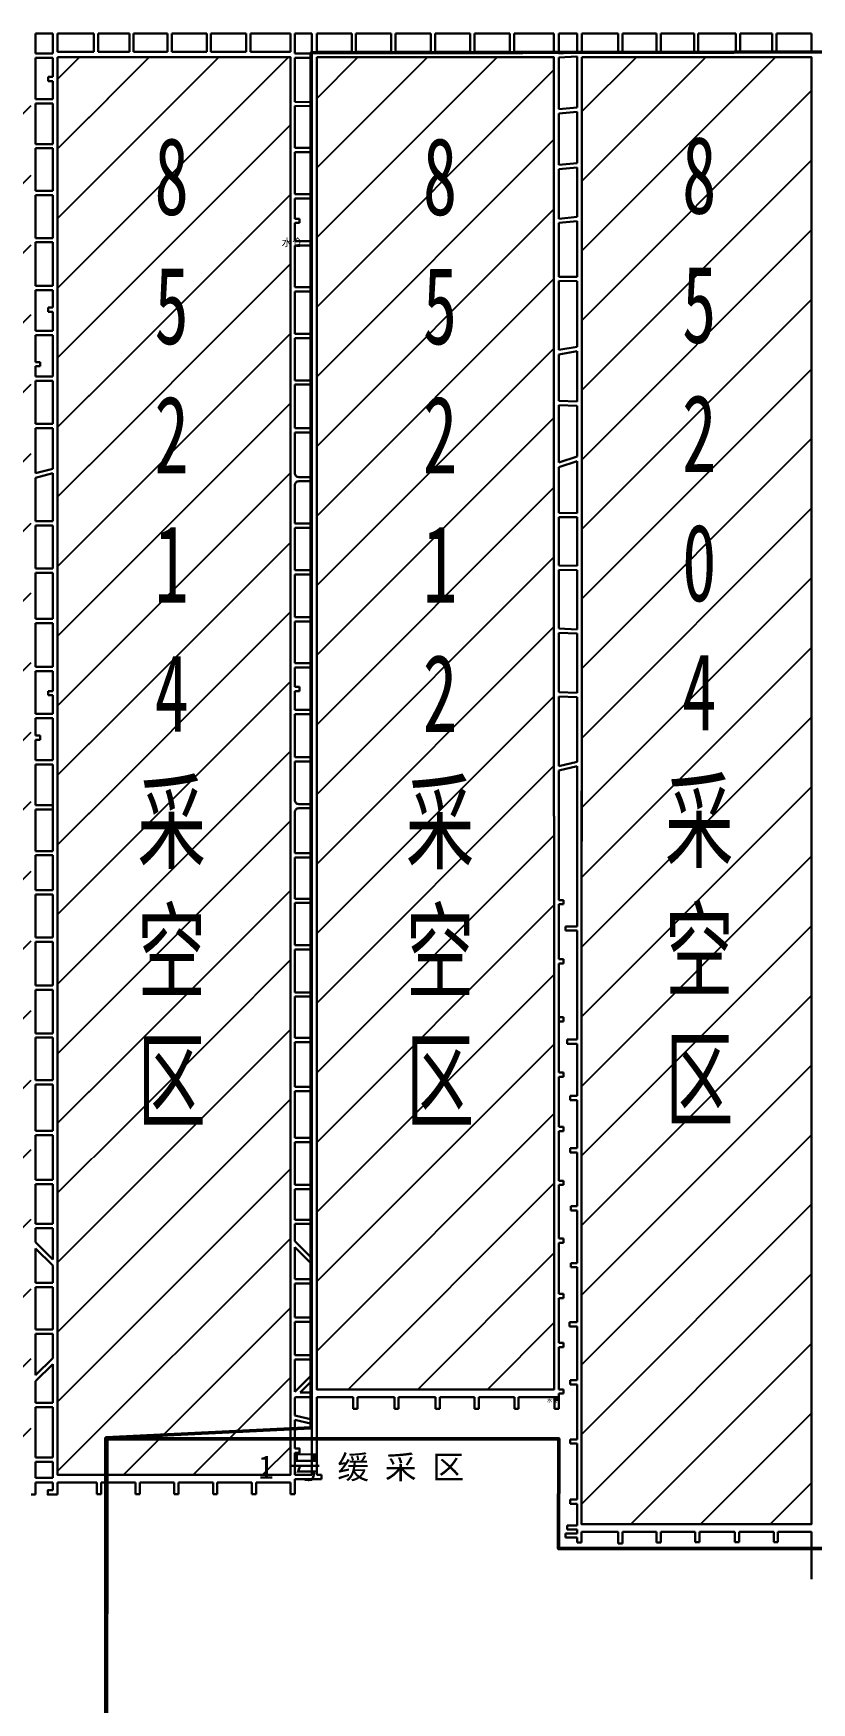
# Model space of a CAD drawing. Header units: millimetres. Extents: x 37468544 to 37497214, y 4323540 to 4346451.
# Drawn here: x 37469739 to 37470743, y 4340499 to 4342652 of the extents above; entities that cross this region are included whole.
import ezdxf

# ---------------------------------------------------------------- set-up
doc = ezdxf.new("R2010")
doc.units = ezdxf.units.MM
for name, color, linetype, lineweight in [('0-52煤可采区范围', 150, 'Continuous', 30), ('0-52煤缓采区范围', 150, 'Continuous', 30), ('2-52煤巷道', 150, 'Continuous', 30), ('3-水仓', 4, 'Continuous', 30)]:
    doc.layers.add(name, color=color, linetype=linetype, lineweight=lineweight)
doc.styles.get("Standard").update_dxf_attribs({"font": 'simhei.ttf'})
doc.styles.add('宋体', font='simsun.ttc', dxfattribs={"width": 0.65})

msp = doc.modelspace()

# ---------------------------------------------------------------- hatches: boundary and pattern name
at = {"layer": '3-水仓', "linetype": 'ByBlock'}
msp.add_hatch(color=256, dxfattribs=at).paths.add_polyline_path([(37470411.5, 4340892.9), (37470417, 4340892.9), (37470417, 4340889.4), (37470411.5, 4340889.4)])

# ---------------------------------------------------------------- linework, layer by layer
at = {"color": 252}
for points in [[(37470104.7, 4342621.8), (37470410.8, 4342621.8), (37470410.8, 4340902.9), (37470104.7, 4340902.9)], [(37470447, 4342621.8), (37470743.3, 4342621.8), (37470743.3, 4340729), (37470446.2, 4340729)]]:
    msp.add_lwpolyline(points, close=True, dxfattribs=at)
at = {"layer": '0-52煤可采区范围', "color": 3, "lineweight": 50}
msp.add_lwpolyline([(37469832.2, 4339936), (37469832.8, 4340840.2), (37470097.5, 4340853.2), (37470097.5, 4342627.3), (37471462.4, 4342629.6), (37471462.4, 4342593.5), (37471777.5, 4342592.5), (37471777.6, 4342561.8), (37472057.4, 4342561.8), (37472057.4, 4341148.7), (37472525, 4340961.7), (37472535.3, 4340750.4), (37472856.6, 4340468)], dxfattribs=at)
at = {"layer": '0-52煤缓采区范围', "color": 2, "lineweight": 50, "ltscale": 5}
msp.add_line((37470417, 4340839.2), (37469833.8, 4340839.2), dxfattribs=at)
at = {"layer": '0-52煤缓采区范围', "color": 2, "lineweight": 50, "ltscale": 5, "flags": 128}
for points in [[(37472534.3, 4340749.9), (37472524, 4340961), (37472056.4, 4341148), (37471482.8, 4341148), (37471482.8, 4340697.4), (37470416.8, 4340697.4), (37470417, 4340839.2), (37469833.8, 4340839.2), (37469833.2, 4339935), (37468576, 4339934.7), (37468564.7, 4338007.3), (37470524.5, 4338013.8), (37470414.3, 4339401), (37476372.4, 4339410.7), (37476371.3, 4340061), (37475796.6, 4340060), (37475187.2, 4339876.1), (37475119.8, 4340000), (37473632, 4340000), (37473279.8, 4340252.9), (37473000, 4340252.9), (37472855.8, 4340467.3), (37472534.3, 4340750.1)], [(37469833.2, 4339935), (37469833.8, 4340839.2)]]:
    msp.add_lwpolyline(points, dxfattribs=at)
at = {"layer": '2-52煤巷道', "color": 150, "linetype": 'Continuous', "lineweight": 30}
for p, q in [((37469764, 4342626.3), (37469764, 4342652.4)), ((37469770.2, 4342628.6), (37469770.2, 4342652.4)), ((37469770.2, 4342652.4), (37469817.2, 4342652.4)), ((37469817.2, 4342628.6), (37469817.2, 4342652.4)), ((37469822.7, 4342628.6), (37469822.7, 4342652.4)), ((37469822.7, 4342652.4), (37469863, 4342652.4)), ((37469863, 4342628.6), (37469863, 4342652.4)), ((37469868.5, 4342628.6), (37469868.5, 4342652.4)), ((37469868.5, 4342652.4), (37469912.3, 4342652.4)), ((37469912.3, 4342628.6), (37469912.3, 4342652.4)), ((37469917.8, 4342628.6), (37469917.8, 4342652.4)), ((37469917.8, 4342652.4), (37469962.8, 4342652.4)), ((37469962.8, 4342628.6), (37469962.8, 4342652.4)), ((37469968.3, 4342652.4), (37470013.8, 4342652.4)), ((37469968.3, 4342628.6), (37469968.3, 4342652.4)), ((37470013.8, 4342628.6), (37470013.8, 4342652.4)), ((37470019.3, 4342652.4), (37470070.7, 4342652.4)), ((37470019.3, 4342628.6), (37470019.3, 4342652.4)), ((37470076.5, 4342652.4), (37470098.5, 4342652.4)), ((37470098.5, 4342626.3), (37470098.5, 4342652.4)), ((37470104.7, 4342652.2), (37470149.9, 4342652.2)), ((37470104.7, 4342628.6), (37470104.7, 4342652.2)), ((37470149.9, 4342628.6), (37470149.9, 4342652.2)), ((37470155.4, 4342628.6), (37470155.4, 4342652.4)), ((37470155.4, 4342652.4), (37470200.9, 4342652.4)), ((37470200.9, 4342652.4), (37470200.9, 4342628.6)), ((37470206.4, 4342628.6), (37470206.4, 4342652.4)), ((37470206.4, 4342652.4), (37470251.9, 4342652.4)), ((37470251.9, 4342628.6), (37470251.9, 4342652.4)), ((37470257.4, 4342628.6), (37470257.4, 4342652.4)), ((37470257.4, 4342652.4), (37470302.9, 4342652.4)), ((37470302.9, 4342628.6), (37470302.9, 4342652.4)), ((37470308.4, 4342628.6), (37470308.4, 4342652.4)), ((37470308.4, 4342652.4), (37470353.9, 4342652.4)), ((37470353.9, 4342628.6), (37470353.9, 4342652.4)), ((37470359.4, 4342628.6), (37470359.4, 4342652.4)), ((37470359.4, 4342652.4), (37470410.8, 4342652.4)), ((37470417, 4342652.4), (37470440.8, 4342652.4)), ((37470447, 4342652.4), (37470493.9, 4342652.4)), ((37470499.4, 4342652.4), (37470543.1, 4342652.4)), ((37470548.6, 4342652.4), (37470591.6, 4342652.4)), ((37470597.1, 4342652.4), (37470645.7, 4342652.4)), ((37470651.2, 4342652.4), (37470692.6, 4342652.4)), ((37470698.1, 4342652.4), (37470743.3, 4342652.4)), ((37470743.3, 4342628.6), (37470743.3, 4342652.4)), ((37469770.2, 4342628.6), (37469817.2, 4342628.6)), ((37469822.7, 4342628.6), (37469863, 4342628.6)), ((37469868.5, 4342628.6), (37469912.3, 4342628.6)), ((37469889.7, 4342621.8), (37470070.7, 4342621.8)), ((37469917.8, 4342628.6), (37469962.8, 4342628.6)), ((37469968.3, 4342628.6), (37470013.8, 4342628.6)), ((37470019.3, 4342628.6), (37470070.7, 4342628.6)), ((37470076.5, 4342626.3), (37470098.5, 4342626.3)), ((37470076.5, 4342620.8), (37470098.5, 4342620.8)), ((37470098.5, 4342620.8), (37470098.5, 4342616.5)), ((37470104.7, 4342628.6), (37470149.9, 4342628.6)), ((37470104.7, 4342621.8), (37470410.8, 4342621.8)), ((37470155.4, 4342628.6), (37470200.9, 4342628.6)), ((37470206.4, 4342628.6), (37470251.9, 4342628.6)), ((37470257.4, 4342628.6), (37470302.9, 4342628.6)), ((37470308.4, 4342628.6), (37470353.9, 4342628.6)), ((37470359.4, 4342628.6), (37470410.8, 4342628.6)), ((37470447, 4342628.6), (37470493.9, 4342628.6)), ((37470447, 4342621.8), (37470743.3, 4342621.8)), ((37470499.4, 4342628.6), (37470543.1, 4342628.6)), ((37470548.6, 4342628.6), (37470591.6, 4342628.6)), ((37470597.1, 4342628.6), (37470645.7, 4342628.6)), ((37470651.2, 4342628.6), (37470692.6, 4342628.6)), ((37470698.1, 4342628.6), (37470743.3, 4342628.6)), ((37470076.5, 4342564.3), (37470098.5, 4342563.8)), ((37470076.5, 4342558.8), (37470098.5, 4342558.3)), ((37470076.5, 4342504.7), (37470098.5, 4342504.7)), ((37470076.5, 4342499.2), (37470098.5, 4342499.2)), ((37470417, 4341534.2), (37470417, 4341701.4)), ((37470411.2, 4340902.9), (37470411.2, 4341642.4)), ((37470417, 4341534.2), (37470423, 4341534.2)), ((37470417, 4341528.7), (37470423, 4341528.7)), ((37470417, 4341458), (37470417, 4341528.7)), ((37470423, 4341528.7), (37470423, 4341534.2)), ((37470425.8, 4341494.8), (37470425.8, 4341500.2)), ((37470417, 4341458), (37470423, 4341458)), ((37470417, 4341452.4), (37470423, 4341452.4)), ((37470417, 4341311.5), (37470417, 4341452.4)), ((37470423, 4341452.4), (37470423, 4341457.9)), ((37470417, 4341382.9), (37470423, 4341382.9)), ((37470417, 4341377.4), (37470423, 4341377.4)), ((37470423, 4341377.4), (37470423, 4341382.9)), ((37470427.8, 4341348.7), (37470427.8, 4341354.1)), ((37470417, 4341311.5), (37470423, 4341311.5)), ((37470417, 4341306), (37470423, 4341306)), ((37470417, 4341241.6), (37470417, 4341306)), ((37470423, 4341306), (37470423, 4341311.5)), ((37470431.8, 4341276.2), (37470431.8, 4341281.6)), ((37470440.8, 4341214), (37470440.8, 4341276.2)), ((37470417, 4341241.6), (37470423, 4341241.6)), ((37470417, 4341236.1), (37470423, 4341236.1)), ((37470417, 4341172.1), (37470417, 4341236.1)), ((37470423, 4341236.1), (37470423, 4341241.6)), ((37470431.8, 4341208.6), (37470431.8, 4341214)), ((37470440.8, 4341139.1), (37470440.8, 4341208.6)), ((37470417, 4341172.1), (37470423, 4341172.1)), ((37470423, 4341166.6), (37470423, 4341172.1)), ((37470417, 4341166.6), (37470423, 4341166.6)), ((37470417, 4341097.4), (37470417, 4341166.6)), ((37470432.8, 4341133.7), (37470432.8, 4341139.1)), ((37470440.8, 4341065.9), (37470440.8, 4341133.7)), ((37470417, 4341097.4), (37470423, 4341097.4)), ((37470417, 4341091.9), (37470423, 4341091.9)), ((37470417, 4341026.2), (37470417, 4341091.9)), ((37470423, 4341091.9), (37470423, 4341097.4)), ((37470432.8, 4341060.5), (37470432.8, 4341065.9)), ((37470440.8, 4340989.4), (37470440.8, 4341060.5)), ((37470417, 4341026.2), (37470423, 4341026.2)), ((37470417, 4341020.7), (37470423, 4341020.7)), ((37470417, 4340962.9), (37470417, 4341020.7)), ((37470423, 4341020.7), (37470423, 4341026.2)), ((37470430.8, 4340984), (37470430.8, 4340989.4)), ((37470440.8, 4340914.6), (37470440.8, 4340984)), ((37470417, 4340962.9), (37470423, 4340962.9)), ((37470417, 4340957.4), (37470423, 4340957.4)), ((37470417, 4340902.9), (37470417, 4340957.4)), ((37470423, 4340957.4), (37470423, 4340962.9)), ((37470076.5, 4340899.8), (37470098.5, 4340921.8)), ((37470431.8, 4340909.2), (37470431.8, 4340914.6)), ((37470076.5, 4340892), (37470077.5, 4340892.9)), ((37470411.5, 4340877.9), (37470411.5, 4340892.9)), ((37470417, 4340902.9), (37470423, 4340902.9)), ((37470417, 4340897.4), (37470423, 4340897.4)), ((37470417, 4340877.9), (37470417, 4340897.4)), ((37470423, 4340897.4), (37470423, 4340902.9)), ((37470440.8, 4340838.3), (37470440.8, 4340909.2)), ((37470411.5, 4340877.9), (37470417, 4340877.9)), ((37470431.8, 4340832.9), (37470431.8, 4340838.3)), ((37470440.8, 4340760.7), (37470440.8, 4340832.9)), ((37470431.8, 4340755.3), (37470431.8, 4340760.7)), ((37470440.8, 4340727.3), (37470440.8, 4340755.3)), ((37470427.8, 4340721.9), (37470427.8, 4340727.3)), ((37470440.8, 4340717.1), (37470440.8, 4340721.9)), ((37470446.2, 4340729), (37470743.3, 4340729)), ((37470598.6, 4340719), (37470644.4, 4340719)), ((37470649.9, 4340719), (37470694.4, 4340719)), ((37470699.9, 4340719), (37470743.3, 4340719)), ((37470425.8, 4340711.7), (37470425.8, 4340717.1)), ((37470440.8, 4340705.1), (37470440.8, 4340711.7)), ((37470543.1, 4340705.4), (37470548.6, 4340705.4)), ((37470593.1, 4340705.5), (37470598.6, 4340705.5)), ((37470644.4, 4340705.5), (37470649.9, 4340705.5)), ((37470694.4, 4340705.5), (37470699.9, 4340705.5))]:
    msp.add_line(p, q, dxfattribs=at)
for points in [[(37469742, 4342626.3), (37469742, 4342652.4)], [(37469742, 4342652.4), (37469764, 4342652.4)], [(37470070.7, 4342628.6), (37470070.7, 4342652.4)], [(37470076.5, 4342626.3), (37470076.5, 4342652.4)], [(37470410.8, 4342628.6), (37470410.8, 4342652.4)], [(37470417, 4342626.6), (37470417, 4342652.4)], [(37470440.8, 4342628.1), (37470440.8, 4342652.4)], [(37470447, 4342628.6), (37470447, 4342652.4)], [(37470493.9, 4342628.6), (37470493.9, 4342652.4)], [(37470499.4, 4342628.6), (37470499.4, 4342652.4)], [(37470543.1, 4342628.6), (37470543.1, 4342652.4)], [(37470548.6, 4342628.6), (37470548.6, 4342652.4)], [(37470591.6, 4342628.6), (37470591.6, 4342652.4)], [(37470597.1, 4342628.6), (37470597.1, 4342652.4)], [(37470645.7, 4342628.6), (37470645.7, 4342652.4)], [(37470651.2, 4342628.6), (37470651.2, 4342652.4)], [(37470692.6, 4342628.6), (37470692.6, 4342652.4)], [(37470698.1, 4342628.6), (37470698.1, 4342652.4)], [(37469742, 4342626.3), (37469764, 4342626.3)], [(37469742, 4342620.8), (37469764, 4342620.8)], [(37469742, 4342567.4), (37469742, 4342620.8)], [(37469764, 4342596.3), (37469764, 4342620.8)], [(37469770.2, 4342621.8), (37470070.7, 4342621.8)], [(37469770.2, 4340792.5), (37469770.2, 4342621.8)], [(37470070.7, 4340857.4), (37470070.7, 4342621.8)], [(37470076.5, 4342564.3), (37470076.5, 4342620.8)], [(37470098.5, 4342563.8), (37470098.5, 4342620.8)], [(37470104.7, 4340902.9), (37470104.7, 4342621.8)], [(37470410.8, 4341642.4), (37470410.8, 4342621.8)], [(37470417, 4342626.6), (37470440.8, 4342628.1)], [(37470417, 4342621.1), (37470440.8, 4342622.6)], [(37470417, 4342554.6), (37470417, 4342621.1)], [(37470440.8, 4342556.6), (37470440.8, 4342622.6)], [(37470447, 4341610.2), (37470447, 4342621.8)], [(37470743.3, 4340729), (37470743.3, 4342621.8)], [(37469764, 4342596.3), (37469758, 4342596.3)], [(37469758, 4342590.8), (37469758, 4342596.3)], [(37469764, 4342590.8), (37469758, 4342590.8)], [(37469764, 4342567.4), (37469764, 4342590.8)], [(37469764, 4342567.4), (37469742, 4342567.4)], [(37469742, 4342509.6), (37469742, 4342561.9)], [(37469764, 4342561.9), (37469742, 4342561.9)], [(37469764, 4342509.6), (37469764, 4342561.9)], [(37470076.5, 4342504.7), (37470076.5, 4342558.8)], [(37470098.5, 4342504.7), (37470098.5, 4342558.3)], [(37470417, 4342554.6), (37470440.8, 4342556.6)], [(37470417, 4342549.1), (37470440.8, 4342551.1)], [(37470417, 4342482.8), (37470417, 4342549.1)], [(37470440.8, 4342484.9), (37470440.8, 4342551.1)], [(37469764, 4342509.6), (37469742, 4342509.6)], [(37469742, 4342449.1), (37469742, 4342504.1)], [(37469764, 4342504.1), (37469742, 4342504.1)], [(37469764, 4342449.1), (37469764, 4342504.1)], [(37470076.5, 4342445), (37470076.5, 4342499.2)], [(37470098.5, 4342445), (37470098.5, 4342499.2)], [(37470417, 4342482.8), (37470440.8, 4342484.9)], [(37470417, 4342477.3), (37470440.8, 4342479.4)], [(37470417, 4342413.3), (37470417, 4342477.3)], [(37470440.8, 4342415.8), (37470440.8, 4342479.4)], [(37469764, 4342449.1), (37469742, 4342449.1)], [(37469742, 4342388.4), (37469742, 4342443.6)], [(37469764, 4342443.6), (37469742, 4342443.6)], [(37469764, 4342388.4), (37469764, 4342443.6)], [(37470076.5, 4342445), (37470098.5, 4342445)], [(37470076.5, 4342413.3), (37470076.5, 4342439.5)], [(37470076.5, 4342439.5), (37470098.5, 4342439.5)], [(37470098.5, 4342384.4), (37470098.5, 4342439.5)], [(37470076.5, 4342413.3), (37470082.5, 4342413.3)], [(37470076.5, 4342384.4), (37470076.5, 4342407.8)], [(37470076.5, 4342407.8), (37470082.5, 4342407.8)], [(37470082.5, 4342407.8), (37470082.5, 4342413.3)], [(37470417, 4342413.3), (37470440.8, 4342415.8)], [(37470417, 4342407.8), (37470440.8, 4342410.3)], [(37470417, 4342338.5), (37470417, 4342407.8)], [(37470440.8, 4342338.4), (37470440.8, 4342410.3)], [(37469764, 4342388.4), (37469742, 4342388.4)], [(37469742, 4342326.6), (37469742, 4342382.9)], [(37469764, 4342382.9), (37469742, 4342382.9)], [(37469764, 4342326.6), (37469764, 4342382.9)], [(37470076.5, 4342384.4), (37470098.5, 4342384.4)], [(37470076.5, 4342324.8), (37470076.5, 4342378.9)], [(37470076.5, 4342378.9), (37470098.5, 4342378.9)], [(37470098.5, 4342324.8), (37470098.5, 4342378.9)], [(37470417, 4342338.5), (37470440.8, 4342338.4)], [(37469764, 4342326.6), (37469742, 4342326.6)], [(37469742, 4342268.5), (37469742, 4342321.1)], [(37469764, 4342321.1), (37469742, 4342321.1)], [(37469764, 4342298.8), (37469764, 4342321.1)], [(37470076.5, 4342324.8), (37470098.5, 4342324.8)], [(37470076.5, 4342264.6), (37470076.5, 4342319.3)], [(37470076.5, 4342319.3), (37470098.5, 4342319.3)], [(37470098.5, 4342264.6), (37470098.5, 4342319.3)], [(37470417, 4342243.9), (37470417, 4342333)], [(37470417, 4342333), (37470440.8, 4342332.9)], [(37470440.8, 4342248.1), (37470440.8, 4342332.9)], [(37469764, 4342298.8), (37469758, 4342298.8)], [(37469758, 4342293.3), (37469758, 4342298.8)], [(37469764, 4342293.3), (37469758, 4342293.3)], [(37469764, 4342268.5), (37469764, 4342293.3)], [(37469764, 4342268.5), (37469742, 4342268.5)], [(37469742, 4342228.4), (37469742, 4342263)], [(37469764, 4342263), (37469742, 4342263)], [(37469764, 4342209.6), (37469764, 4342263)], [(37470076.5, 4342264.6), (37470098.5, 4342264.6)], [(37470076.5, 4342204.7), (37470076.5, 4342259.1)], [(37470076.5, 4342259.1), (37470098.5, 4342259.1)], [(37470098.5, 4342204.7), (37470098.5, 4342259.1)], [(37470417, 4342243.9), (37470440.8, 4342248.1)], [(37469742, 4342228.4), (37469748, 4342228.4)], [(37469748, 4342228.4), (37469748, 4342222.9)], [(37470417, 4342238.3), (37470440.8, 4342242.5)], [(37470417, 4342178.4), (37470417, 4342238.3)], [(37470440.8, 4342177.4), (37470440.8, 4342242.5)], [(37469742, 4342209.6), (37469742, 4342222.9)], [(37469742, 4342222.9), (37469748, 4342222.9)], [(37469764, 4342209.6), (37469742, 4342209.6)], [(37469742, 4342148.7), (37469742, 4342204.1)], [(37469764, 4342204.1), (37469742, 4342204.1)], [(37469764, 4342148.7), (37469764, 4342204.1)], [(37470076.5, 4342204.7), (37470098.5, 4342204.7)], [(37470076.5, 4342143), (37470076.5, 4342199.2)], [(37470076.5, 4342199.2), (37470098.5, 4342199.2)], [(37470098.5, 4342143), (37470098.5, 4342199.2)], [(37470417, 4342178.4), (37470440.8, 4342177.4)], [(37470417, 4342172.9), (37470440.8, 4342171.9)], [(37470417, 4342098.6), (37470417, 4342172.9)], [(37470440.8, 4342106.4), (37470440.8, 4342171.9)], [(37469764, 4342148.7), (37469742, 4342148.7)], [(37469742, 4342084.8), (37469742, 4342143.2)], [(37469764, 4342143.2), (37469742, 4342143.2)], [(37469764, 4342090.7), (37469764, 4342143.2)], [(37470076.5, 4342143), (37470098.5, 4342143)], [(37470076.5, 4342137.5), (37470098.5, 4342137.5)], [(37470098.5, 4342080), (37470098.5, 4342137.5)], [(37470417, 4342098.6), (37470440.8, 4342106.4)], [(37470417, 4342092.8), (37470440.8, 4342100.6)], [(37470440.8, 4342033.5), (37470440.8, 4342100.6)], [(37469764, 4342090.7), (37469742, 4342084.8)], [(37469764, 4342085), (37469742, 4342079.1)], [(37469742, 4342023.1), (37469742, 4342079.1)], [(37469764, 4342023.1), (37469764, 4342085)], [(37470081.5, 4342080), (37470098.5, 4342080)], [(37470417, 4342033.8), (37470417, 4342092.8)], [(37470098.5, 4342020), (37470098.5, 4342074.5)], [(37470417, 4342033.8), (37470440.8, 4342033.5)], [(37469764, 4342023.1), (37469742, 4342023.1)], [(37469742, 4341961.8), (37469742, 4342017.6)], [(37469764, 4342017.6), (37469742, 4342017.6)], [(37469764, 4341961.8), (37469764, 4342017.6)], [(37470076.5, 4342020), (37470098.5, 4342020)], [(37470076.5, 4341959.7), (37470076.5, 4342014.5)], [(37470076.5, 4342014.5), (37470098.5, 4342014.5)], [(37470098.5, 4341959.7), (37470098.5, 4342014.5)], [(37470417, 4342028.3), (37470440.8, 4342028)], [(37470417, 4341965.9), (37470417, 4342028.3)], [(37470440.8, 4341965.5), (37470440.8, 4342028)], [(37469764, 4341961.8), (37469742, 4341961.8)], [(37469742, 4341897), (37469742, 4341956.3)], [(37469764, 4341956.3), (37469742, 4341956.3)], [(37469764, 4341897), (37469764, 4341956.3)], [(37470076.5, 4341959.7), (37470098.5, 4341959.7)], [(37470076.5, 4341899), (37470076.5, 4341954.2)], [(37470076.5, 4341954.2), (37470098.5, 4341954.2)], [(37470098.5, 4341899), (37470098.5, 4341954.2)], [(37470417, 4341965.9), (37470440.8, 4341965.5)], [(37470417, 4341960.4), (37470440.8, 4341960)], [(37470417, 4341884.6), (37470417, 4341960.4)], [(37470440.8, 4341883.4), (37470440.8, 4341960)], [(37469764, 4341897), (37469742, 4341897)], [(37469742, 4341835), (37469742, 4341891.5)], [(37469764, 4341891.5), (37469742, 4341891.5)], [(37469764, 4341835), (37469764, 4341891.5)], [(37470076.5, 4341899), (37470098.5, 4341899)], [(37470076.5, 4341839.7), (37470076.5, 4341893.5)], [(37470076.5, 4341893.5), (37470098.5, 4341893.5)], [(37470098.5, 4341839.7), (37470098.5, 4341893.5)], [(37470417, 4341884.6), (37470440.8, 4341883.4)], [(37470417, 4341879.1), (37470440.8, 4341877.9)], [(37470417, 4341802.5), (37470417, 4341879.1)], [(37470440.8, 4341801.6), (37470440.8, 4341877.9)], [(37470076.5, 4341839.7), (37470098.5, 4341839.7)], [(37469764, 4341835), (37469742, 4341835)], [(37469742, 4341774.3), (37469742, 4341829.5)], [(37469764, 4341829.5), (37469742, 4341829.5)], [(37469764, 4341803.9), (37469764, 4341829.5)], [(37470076.5, 4341809.2), (37470076.5, 4341834.2)], [(37470076.5, 4341834.2), (37470098.5, 4341834.2)], [(37470098.5, 4341779.7), (37470098.5, 4341834.2)], [(37469764, 4341803.9), (37469758, 4341803.9)], [(37469758, 4341798.4), (37469758, 4341803.9)], [(37469764, 4341798.4), (37469758, 4341798.4)], [(37469764, 4341774.3), (37469764, 4341798.4)], [(37470076.5, 4341809.2), (37470082.5, 4341809.2)], [(37470076.5, 4341779.7), (37470076.5, 4341803.7)], [(37470076.5, 4341803.7), (37470082.5, 4341803.7)], [(37470082.5, 4341803.7), (37470082.5, 4341809.2)], [(37470417, 4341802.5), (37470440.8, 4341801.6)], [(37470417, 4341797), (37470440.8, 4341796.1)], [(37470417, 4341707.1), (37470417, 4341797)], [(37470440.8, 4341712.7), (37470440.8, 4341796.1)], [(37469764, 4341774.3), (37469742, 4341774.3)], [(37470076.5, 4341779.7), (37470098.5, 4341779.7)], [(37470076.5, 4341718.6), (37470076.5, 4341774.2)], [(37470076.5, 4341774.2), (37470098.5, 4341774.2)], [(37470098.5, 4341718.6), (37470098.5, 4341774.2)], [(37469742, 4341746.6), (37469742, 4341768.8)], [(37469764, 4341768.8), (37469742, 4341768.8)], [(37469764, 4341714.5), (37469764, 4341768.8)], [(37469742, 4341746.6), (37469748, 4341746.6)], [(37469742, 4341714.5), (37469742, 4341741.1)], [(37469742, 4341741.1), (37469748, 4341741.1)], [(37469748, 4341746.6), (37469748, 4341741.1)], [(37469764, 4341714.5), (37469742, 4341714.5)], [(37469742, 4341656.6), (37469742, 4341709)], [(37469764, 4341709), (37469742, 4341709)], [(37469764, 4341597.4), (37469764, 4341709)], [(37470076.5, 4341718.6), (37470098.5, 4341718.6)], [(37470076.5, 4341713.1), (37470098.5, 4341713.1)], [(37470098.5, 4341658.1), (37470098.5, 4341713.1)], [(37470417, 4341707.1), (37470440.8, 4341712.7)], [(37470417, 4341701.4), (37470440.8, 4341707.1)], [(37470440.8, 4341500.2), (37470440.8, 4341707.1)], [(37469764, 4341656.6), (37469742, 4341656.6)], [(37469742, 4341597.4), (37469742, 4341651.1)], [(37469764, 4341651.1), (37469742, 4341651.1)], [(37470081.5, 4341658.1), (37470098.5, 4341658.1)], [(37470098.5, 4341594.6), (37470098.5, 4341652.6)], [(37470410.8, 4341642.4), (37470411.2, 4341642.4)], [(37470446.2, 4340729), (37470446.2, 4341610.2)], [(37470446.2, 4341610.2), (37470447, 4341610.2)], [(37469764, 4341597.4), (37469742, 4341597.4)], [(37469742, 4341547), (37469742, 4341591.9)], [(37469764, 4341591.9), (37469742, 4341591.9)], [(37469764, 4341547), (37469764, 4341591.9)], [(37470076.5, 4341594.6), (37470098.5, 4341594.6)], [(37470076.5, 4341535.9), (37470076.5, 4341589.1)], [(37470076.5, 4341589.1), (37470098.5, 4341589.1)], [(37470098.5, 4341535.9), (37470098.5, 4341589.1)], [(37469764, 4341547), (37469742, 4341547)], [(37469742, 4341485.9), (37469742, 4341541.5)], [(37469764, 4341541.5), (37469742, 4341541.5)], [(37469764, 4341485.9), (37469764, 4341541.5)], [(37470076.5, 4341535.9), (37470098.5, 4341535.9)], [(37470076.5, 4341475.9), (37470076.5, 4341530.4)], [(37470076.5, 4341530.4), (37470098.5, 4341530.4)], [(37470098.5, 4341475.9), (37470098.5, 4341530.4)], [(37470425.8, 4341500.2), (37470440.8, 4341500.2)], [(37470425.8, 4341494.8), (37470440.8, 4341494.8)], [(37470440.8, 4341354.1), (37470440.8, 4341494.8)], [(37469764, 4341485.9), (37469742, 4341485.9)], [(37469742, 4341423.8), (37469742, 4341480.4)], [(37469764, 4341480.4), (37469742, 4341480.4)], [(37469764, 4341423.8), (37469764, 4341480.4)], [(37470076.5, 4341475.9), (37470098.5, 4341475.9)], [(37470076.5, 4341415.1), (37470076.5, 4341470.4)], [(37470076.5, 4341470.4), (37470098.5, 4341470.4)], [(37470098.5, 4341415.1), (37470098.5, 4341470.4)], [(37469764, 4341423.8), (37469742, 4341423.8)], [(37469742, 4341362.2), (37469742, 4341418.3)], [(37469764, 4341418.3), (37469742, 4341418.3)], [(37469764, 4341362.2), (37469764, 4341418.3)], [(37470076.5, 4341415.1), (37470098.5, 4341415.1)], [(37470076.5, 4341356.4), (37470076.5, 4341409.6)], [(37470076.5, 4341409.6), (37470098.5, 4341409.6)], [(37470098.5, 4341356.4), (37470098.5, 4341409.6)], [(37469764, 4341362.2), (37469742, 4341362.2)], [(37469742, 4341301.7), (37469742, 4341356.7)], [(37469764, 4341356.7), (37469742, 4341356.7)], [(37469764, 4341301.7), (37469764, 4341356.7)], [(37470076.5, 4341356.4), (37470098.5, 4341356.4)], [(37470076.5, 4341293.1), (37470076.5, 4341350.9)], [(37470076.5, 4341350.9), (37470098.5, 4341350.9)], [(37470098.5, 4341293.1), (37470098.5, 4341350.9)], [(37470427.8, 4341354.1), (37470440.8, 4341354.1)], [(37470427.8, 4341348.7), (37470440.8, 4341348.7)], [(37470440.8, 4341281.6), (37470440.8, 4341348.7)], [(37469764, 4341301.7), (37469742, 4341301.7)], [(37469742, 4341236.4), (37469742, 4341296.2)], [(37469764, 4341296.2), (37469742, 4341296.2)], [(37469764, 4341236.4), (37469764, 4341296.2)], [(37470076.5, 4341293.1), (37470098.5, 4341293.1)], [(37470076.5, 4341227.4), (37470076.5, 4341287.6)], [(37470076.5, 4341287.6), (37470098.5, 4341287.6)], [(37470098.5, 4341227.4), (37470098.5, 4341287.6)], [(37470431.8, 4341281.6), (37470440.8, 4341281.6)], [(37470431.8, 4341276.2), (37470440.8, 4341276.2)], [(37469764, 4341236.4), (37469742, 4341236.4)], [(37469742, 4341173.1), (37469742, 4341230.9)], [(37469764, 4341230.9), (37469742, 4341230.9)], [(37469764, 4341173.1), (37469764, 4341230.9)], [(37470076.5, 4341227.4), (37470098.5, 4341227.4)], [(37470076.5, 4341166.6), (37470076.5, 4341221.9)], [(37470076.5, 4341221.9), (37470098.5, 4341221.9)], [(37470098.5, 4341166.6), (37470098.5, 4341221.9)], [(37470431.8, 4341214), (37470440.8, 4341214)], [(37470431.8, 4341208.6), (37470440.8, 4341208.6)], [(37469764, 4341173.1), (37469742, 4341173.1)], [(37469742, 4341116.3), (37469742, 4341167.6)], [(37469764, 4341167.6), (37469742, 4341167.6)], [(37469764, 4341116.3), (37469764, 4341167.6)], [(37470076.5, 4341166.6), (37470098.5, 4341166.6)], [(37470076.5, 4341121.8), (37470076.5, 4341161.1)], [(37470076.5, 4341161.1), (37470098.5, 4341161.1)], [(37470098.5, 4341121.8), (37470098.5, 4341161.1)], [(37470432.8, 4341139.1), (37470440.8, 4341139.1)], [(37470432.8, 4341133.7), (37470440.8, 4341133.7)], [(37469742, 4341116.3), (37469764, 4341116.3)], [(37469742, 4341092.6), (37469742, 4341110.8)], [(37469742, 4341110.8), (37469764, 4341110.8)], [(37469764, 4341070.6), (37469764, 4341110.8)], [(37470076.5, 4341121.8), (37470098.5, 4341121.8)], [(37470076.5, 4341094), (37470076.5, 4341116.3)], [(37470076.5, 4341116.3), (37470098.5, 4341116.3)], [(37470098.5, 4341072), (37470098.5, 4341116.3)], [(37469764, 4341070.6), (37469742, 4341092.6)], [(37469742, 4341040.2), (37469742, 4341084.8)], [(37469764, 4341062.8), (37469742, 4341084.8)], [(37470076.5, 4341094), (37470098.5, 4341072)], [(37470076.5, 4341045.1), (37470076.5, 4341086.2)], [(37470076.5, 4341086.2), (37470098.5, 4341064.2)], [(37469764, 4341040.2), (37469764, 4341062.8)], [(37470098.5, 4341045.1), (37470098.5, 4341064.2)], [(37470432.8, 4341065.9), (37470440.8, 4341065.9)], [(37470076.5, 4341045.1), (37470098.5, 4341045.1)], [(37470432.8, 4341060.5), (37470440.8, 4341060.5)], [(37469742, 4341040.2), (37469764, 4341040.2)], [(37469742, 4340980), (37469742, 4341034.7)], [(37469742, 4341034.7), (37469764, 4341034.7)], [(37469764, 4340980), (37469764, 4341034.7)], [(37470076.5, 4340995.4), (37470076.5, 4341039.6)], [(37470076.5, 4341039.6), (37470098.5, 4341039.6)], [(37470098.5, 4340995.4), (37470098.5, 4341039.6)], [(37469742, 4340980), (37469764, 4340980)], [(37470076.5, 4340995.4), (37470098.5, 4340995.4)], [(37470076.5, 4340946.8), (37470076.5, 4340989.9)], [(37470076.5, 4340989.9), (37470098.5, 4340989.9)], [(37470098.5, 4340946.8), (37470098.5, 4340989.9)], [(37470430.8, 4340989.4), (37470440.8, 4340989.4)], [(37470430.8, 4340984), (37470440.8, 4340984)], [(37469742, 4340921.3), (37469742, 4340974.5)], [(37469742, 4340974.5), (37469764, 4340974.5)], [(37469764, 4340943.3), (37469764, 4340974.5)], [(37469764, 4340943.3), (37469742, 4340921.3)], [(37469764, 4340935.5), (37469742, 4340913.5)], [(37469764, 4340885.5), (37469764, 4340935.5)], [(37470076.5, 4340946.8), (37470098.5, 4340946.8)], [(37470076.5, 4340899.8), (37470076.5, 4340941.3)], [(37470076.5, 4340941.3), (37470098.5, 4340941.3)], [(37470098.5, 4340921.8), (37470098.5, 4340941.3)], [(37469742, 4340885.5), (37469742, 4340913.5)], [(37470083.5, 4340898.9), (37470098.5, 4340914)], [(37470098.5, 4340898.9), (37470098.5, 4340914)], [(37470431.8, 4340914.6), (37470440.8, 4340914.6)], [(37470076.5, 4340869), (37470076.5, 4340892)], [(37470077.5, 4340892.9), (37470098.5, 4340892.9)], [(37470083.5, 4340898.9), (37470098.5, 4340898.9)], [(37470098.5, 4340863.8), (37470098.5, 4340892.9)], [(37470104.7, 4340902.9), (37470411.2, 4340902.9)], [(37470104.7, 4340892.9), (37470151.8, 4340892.9)], [(37470104.7, 4340852.2), (37470104.7, 4340892.9)], [(37470151.8, 4340877.9), (37470151.8, 4340892.9)], [(37470157.3, 4340892.9), (37470204.9, 4340892.9)], [(37470157.3, 4340877.9), (37470157.3, 4340892.9)], [(37470204.9, 4340877.9), (37470204.9, 4340892.9)], [(37470210.4, 4340892.9), (37470258, 4340892.9)], [(37470210.4, 4340877.9), (37470210.4, 4340892.9)], [(37470258, 4340877.9), (37470258, 4340892.9)], [(37470263.5, 4340892.9), (37470308.4, 4340892.9)], [(37470263.5, 4340877.9), (37470263.5, 4340892.9)], [(37470308.4, 4340877.9), (37470308.4, 4340892.9)], [(37470313.9, 4340892.9), (37470359.8, 4340892.9)], [(37470313.9, 4340877.9), (37470313.9, 4340892.9)], [(37470359.8, 4340877.9), (37470359.8, 4340892.9)], [(37470365.3, 4340892.9), (37470411.5, 4340892.9)], [(37470365.3, 4340877.9), (37470365.3, 4340892.9)], [(37470431.8, 4340909.2), (37470440.8, 4340909.2)], [(37469742, 4340885.5), (37469764, 4340885.5)], [(37469742, 4340815), (37469742, 4340880)], [(37469742, 4340880), (37469764, 4340880)], [(37469764, 4340815), (37469764, 4340880)], [(37470076.5, 4340869), (37470098.5, 4340863.8)], [(37470151.8, 4340877.9), (37470157.3, 4340877.9)], [(37470204.9, 4340877.9), (37470210.4, 4340877.9)], [(37470258, 4340877.9), (37470263.5, 4340877.9)], [(37470308.4, 4340877.9), (37470313.9, 4340877.9)], [(37470359.8, 4340877.9), (37470365.3, 4340877.9)], [(37470070.7, 4340792.5), (37470070.7, 4340857.4)], [(37470076.5, 4340857.4), (37470076.5, 4340863.4)], [(37470076.5, 4340863.4), (37470098.5, 4340858.2)], [(37470076.5, 4340857.4), (37470076.5, 4340826.5)], [(37470098.5, 4340852.2), (37470098.5, 4340858.2)], [(37470098.5, 4340792.5), (37470098.5, 4340852.2)], [(37470104.7, 4340792.5), (37470104.7, 4340852.2)], [(37470076.5, 4340826.5), (37470082.5, 4340826.5), (37470082.5, 4340821), (37470076.5, 4340821)], [(37470431.8, 4340838.3), (37470440.8, 4340838.3)], [(37470431.8, 4340832.9), (37470440.8, 4340832.9)], [(37469742, 4340815), (37469764, 4340815)], [(37469742, 4340788.7), (37469742, 4340809.5)], [(37469742, 4340809.5), (37469764, 4340809.5)], [(37469764, 4340788.7), (37469764, 4340809.5)], [(37470076.5, 4340821), (37470076.5, 4340792.5)], [(37469742, 4340788.7), (37469764, 4340788.7)], [(37469742, 4340767), (37469742, 4340782.5)], [(37469742, 4340782.5), (37469764, 4340782.5)], [(37469764, 4340772.7), (37469764, 4340782.5)], [(37469770.2, 4340792.5), (37470070.7, 4340792.5)], [(37469770.2, 4340767.2), (37469770.2, 4340782.5)], [(37469770.2, 4340782.5), (37469820.9, 4340782.5)], [(37469820.9, 4340767.5), (37469820.9, 4340782.5)], [(37469826.4, 4340782.5), (37469870.9, 4340782.5)], [(37469826.4, 4340767.5), (37469826.4, 4340782.5)], [(37469870.9, 4340767.5), (37469870.9, 4340782.5)], [(37469876.4, 4340782.5), (37469920.9, 4340782.5)], [(37469876.4, 4340767.5), (37469876.4, 4340782.5)], [(37469920.9, 4340767.5), (37469920.9, 4340782.5)], [(37469926.4, 4340782.5), (37469970.9, 4340782.5)], [(37469926.4, 4340767.5), (37469926.4, 4340782.5)], [(37469970.9, 4340767.5), (37469970.9, 4340782.5)], [(37469976.4, 4340782.5), (37470020.9, 4340782.5)], [(37469976.4, 4340767.5), (37469976.4, 4340782.5)], [(37470020.9, 4340767.5), (37470020.9, 4340782.5)], [(37470026.4, 4340782.5), (37470070.7, 4340782.5)], [(37470026.4, 4340767.5), (37470026.4, 4340782.5)], [(37470070.7, 4340767.5), (37470070.7, 4340782.5)], [(37470076.5, 4340792.5), (37470098.5, 4340792.5)], [(37470076.5, 4340787), (37470076.5, 4340767.5)], [(37470076.5, 4340787), (37470110.7, 4340787)], [(37470104.7, 4340792.5), (37470110.7, 4340792.5)], [(37470110.7, 4340792.5), (37470110.7, 4340787)], [(37469736.2, 4340767), (37469742, 4340767)], [(37469764, 4340767.2), (37469757.7, 4340767.2), (37469757.7, 4340772.7), (37469764, 4340772.7)], [(37469764, 4340767.2), (37469770.2, 4340767.2)], [(37469820.9, 4340767.5), (37469826.4, 4340767.5)], [(37469870.9, 4340767.5), (37469876.4, 4340767.5)], [(37469920.9, 4340767.5), (37469926.4, 4340767.5)], [(37469970.9, 4340767.5), (37469976.4, 4340767.5)], [(37470020.9, 4340767.5), (37470026.4, 4340767.5)], [(37470070.7, 4340767.5), (37470076.5, 4340767.5)], [(37470431.8, 4340760.7), (37470440.8, 4340760.7)], [(37470431.8, 4340755.3), (37470440.8, 4340755.3)], [(37470427.8, 4340727.3), (37470440.8, 4340727.3)], [(37470427.8, 4340721.9), (37470440.8, 4340721.9)], [(37470446.2, 4340719), (37470493.8, 4340719)], [(37470446.2, 4340705.1), (37470446.2, 4340719)], [(37470493.8, 4340704), (37470493.8, 4340719)], [(37470499.3, 4340719), (37470543.1, 4340719)], [(37470499.3, 4340704), (37470499.3, 4340719)], [(37470543.1, 4340705.4), (37470543.1, 4340719)], [(37470548.6, 4340705.4), (37470548.6, 4340719)], [(37470548.6, 4340719), (37470593.1, 4340719)], [(37470593.1, 4340705.5), (37470593.1, 4340719)], [(37470598.6, 4340705.5), (37470598.6, 4340719)], [(37470644.4, 4340705.5), (37470644.4, 4340719)], [(37470649.9, 4340705.5), (37470649.9, 4340719)], [(37470694.4, 4340705.5), (37470694.4, 4340719)], [(37470699.9, 4340705.5), (37470699.9, 4340719)], [(37470743.3, 4340658.1), (37470743.3, 4340719)], [(37470425.8, 4340717.1), (37470440.8, 4340717.1)], [(37470425.8, 4340711.7), (37470440.8, 4340711.7)], [(37470440.8, 4340705.1), (37470446.2, 4340705.1)], [(37470493.8, 4340704), (37470499.3, 4340704)]]:
    msp.add_lwpolyline(points, dxfattribs=at)
for points in [[(37470081.5, 4342080, -0.414214), (37470076.5, 4342085), (37470076.5, 4342137.5)], [(37470076.5, 4342020), (37470076.5, 4342069.5, -0.414214), (37470081.5, 4342074.5), (37470098.5, 4342074.5)], [(37470081.5, 4341658.1, -0.414214), (37470076.5, 4341663.1), (37470076.5, 4341713.1)], [(37470076.5, 4341594.6), (37470076.5, 4341647.6, -0.414214), (37470081.5, 4341652.6), (37470098.5, 4341652.6)]]:
    msp.add_lwpolyline(points, format="xyb", dxfattribs=at)
at = {"layer": '3-水仓', "linetype": 'ByBlock'}
msp.add_lwpolyline([(37470411.5, 4340892.9), (37470417, 4340892.9), (37470417, 4340889.4), (37470411.5, 4340889.4), (37470411.5, 4340892.9)], dxfattribs=at)

# ---------------------------------------------------------------- texts
at = {"color": 7, "lineweight": 0, "char_height": 100, "width": 113.609, "attachment_point": 1, "style": '宋体'}
for s, insert in [('\\pxqc;\\fSimSun|b1|i0|c134|p2;8\\P5\\P2\\P1\\P2\\P采\\P空\\P区', (37470207, 4342518)), ('\\pxqc;\\fSimSun|b1|i0|c134|p2;8\\P5\\P2\\P0\\P4\\P采\\P空\\P区', (37470541.5, 4342519.8))]:
    msp.add_mtext(s, dxfattribs=dict(at, insert=insert))
at = {"layer": '0-52煤缓采区范围', "color": 2, "lineweight": 50, "ltscale": 5}
msp.add_text('1 号 缓 采 区', height=30, dxfattribs=at).set_placement((37470029.2, 4340787.6))
at = {"layer": '3-水仓', "color": 150, "lineweight": -3}
msp.add_text('水仓', height=10, dxfattribs=at).set_placement((37470059.5, 4342377.7))
at = {"layer": '3-水仓', "linetype": 'ByBlock'}
msp.add_text('水仓', height=5, dxfattribs=at).set_placement((37470401.7, 4340886.1))

# ---------------------------------------------------------------- next in the draw order: texts
at = {"color": 7, "lineweight": 0, "insert": (37469860.7, 4342518.2), "char_height": 100, "width": 113.609, "attachment_point": 1, "style": '宋体', "bg_fill": 3, "box_fill_scale": 1.5, "bg_fill_color": 257, "bg_fill_transparency": 0}
msp.add_mtext('\\pxsm1,qc;\\fSimSun|b1|i0|c134|p2;8\\P5\\P2\\P1\\P4\\P采\\P空\\P区', dxfattribs=at)

# ---------------------------------------------------------------- next in the draw order: hatches: boundary and pattern name
h = msp.add_hatch()
h.set_pattern_fill('ANSI31', color=252, scale=20)
h.paths.add_polyline_path([(37470779.5, 4342621.7), (37471086.5, 4342621.7), (37471086.5, 4340729), (37470779.5, 4340729)])
h.paths.add_polyline_path([(37471122.5, 4342621.7), (37471430, 4342621.7), (37471430, 4340729), (37471122.5, 4340729)])
h.paths.add_polyline_path([(37470447, 4342621.8), (37470743.3, 4342621.8), (37470743.3, 4340729), (37470446.2, 4340729)])
h.paths.add_polyline_path([(37469770.2, 4342621.8), (37470070.7, 4342621.8), (37470070.7, 4340792.5), (37469770.2, 4340792.5)])
h.paths.add_polyline_path([(37469435.7, 4342621.8), (37469736.2, 4342621.8), (37469736.2, 4340792.5), (37469435.7, 4340792.5)])
h.paths.add_polyline_path([(37470104.7, 4342621.8), (37470410.8, 4342621.8), (37470410.8, 4340902.9), (37470104.7, 4340902.9)])
h.paths.add_polyline_path([(37471461.4, 4342592.5), (37471743.7, 4342592.5), (37471743.7, 4341177.8), (37471461.3, 4341177.8)])
h.paths.add_polyline_path([(37471776.6, 4342560.8), (37472050.6, 4342560.8), (37472050.6, 4341177.8), (37471776.6, 4341177.8)])
h.paths.add_polyline_path([(37469548.3, 4341516.1), (37469548.3, 4342316.6), (37469609.3, 4342316.6), (37469609.3, 4341516.1)], flags=0)

# ---------------------------------------------------------------- next in the draw order: linework, layer by layer
at = {"color": 252}
msp.add_lwpolyline([(37469770.2, 4342621.8), (37470070.7, 4342621.8), (37470070.7, 4340792.5), (37469770.2, 4340792.5)], close=True, dxfattribs=at)

doc.saveas('drawing.dxf')
